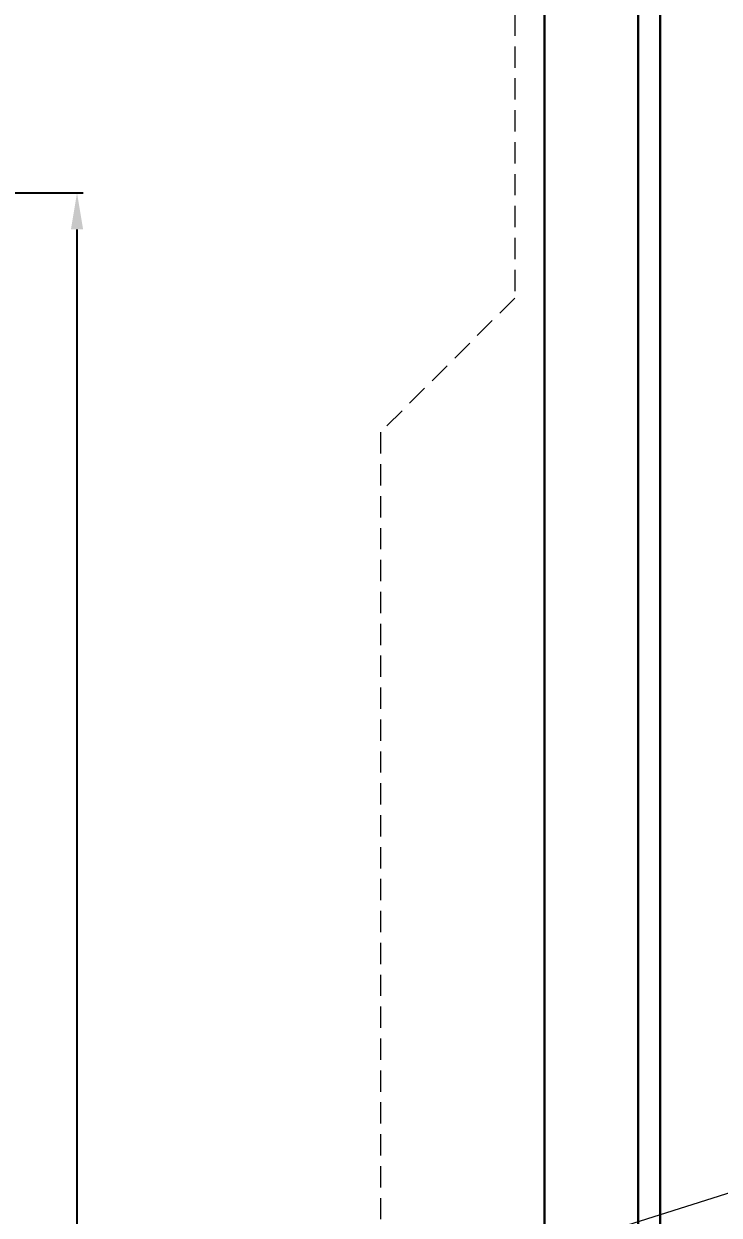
# Model space of a CAD drawing. Extents: x -180 to 858, y -94 to 522.
# Drawn here: x 207.9 to 265.1, y 120.3 to 218.3 of the extents above; entities that cross this region are included whole.
import ezdxf

# ---------------------------------------------------------------- set-up
doc = ezdxf.new("R2010")
doc.units = 0
doc.header["$LTSCALE"] = 7
doc.header["$MEASUREMENT"] = 0
doc.linetypes.add('HIDDEN', pattern=[0.375, 0.25, -0.125])
doc.layers.get('0').update_dxf_attribs({"linetype": 'CONTINUOUS', "lineweight": 15})
doc.layers.add('2', color=2, linetype='HIDDEN', lineweight=15)
doc.layers.add('3', color=3, linetype='CONTINUOUS', lineweight=30)
doc.styles.add('ITALICT', font='ITALICT.shx', dxfattribs={"width": 0.8, "height": 3})
doc.dimstyles.get("Standard").update_dxf_attribs({"dimtxt": 3, "dimasz": 3, "dimexe": 0.5, "dimexo": 0.5, "dimgap": 0.8, "dimtad": 1, "dimdsep": 46, "dimtxsty": 'ITALICT', "dimcen": 0.09, "dimazin": 2, "dimtfac": 1, "dimtmove": 0, "dimatfit": 3, "dimfxl": 1, "dimtolj": 1, "dimtzin": 0, "dimarcsym": 0})

# ---------------------------------------------------------------- blocks, each defined once
blk = doc.blocks.new('*D96')
at = {"color": 0, "lineweight": -2, "transparency": 16777216}
for p, q in [((148.226, 204.418), (212.8, 204.418)), ((212.3, 5.318), (212.3, 201.418)), ((147.376, 2.318), (212.8, 2.318))]:
    blk.add_line(p, q, dxfattribs=at)
at = {"color": 0, "transparency": 16777216}
for points in [[(211.8, 201.418), (212.8, 201.418), (212.3, 204.418)], [(211.8, 5.318), (212.8, 5.318), (212.3, 2.318)]]:
    blk.add_solid(points, dxfattribs=at)
at = {"color": 0, "transparency": 16777216, "insert": (210, 106.255), "char_height": 3, "attachment_point": 5, "rotation": 90, "style": 'ITALICT'}
blk.add_mtext('\\A1;202.1', dxfattribs=at)

msp = doc.modelspace()

# ---------------------------------------------------------------- linework, layer by layer
msp.add_line((221.4719, 108.1341), (277.1506, 125.6857))
at = {"layer": '2'}
for p, q in [((248.3061, 279.4683), (248.3061, 195.7683)), ((248.3061, 195.7683), (237.2561, 184.7183)), ((237.2561, 184.7183), (237.2561, 5.3183))]:
    msp.add_line(p, q, dxfattribs=at)
at = {"layer": '3'}
for p, q in [((250.7561, 279.4683), (250.7561, 2.3183)), ((258.4362, 279.4683), (258.4362, 2.3183)), ((260.2561, 279.4683), (260.2561, 2.3183))]:
    msp.add_line(p, q, dxfattribs=at)

# ---------------------------------------------------------------- dimensions: what is measured, and where the dimension line sits
dim = msp.add_linear_dim(base=(212.3002, 204.4183), p1=(146.8759, 2.3183), p2=(147.7259, 204.4183), angle=90, dimstyle='Standard', override={"dimtmove": 0})
dim.commit()
dim.dimension.update_dxf_attribs({"geometry": '*D96', "text_midpoint": (212.3002, 106.2554), "dimtype": 160})

doc.saveas('drawing.dxf')
